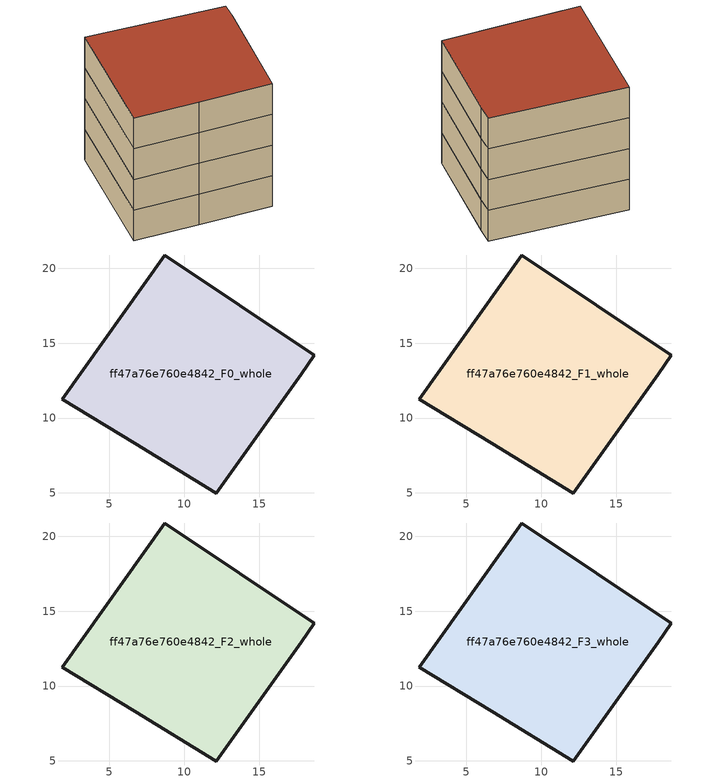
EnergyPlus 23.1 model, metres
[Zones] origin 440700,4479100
ff47a76e760e4842_F0_whole
 floor ground (EU_floor_Construction): 18.66,14.18 17.82,12.93 12.11,4.99 6.68,8.31 1.85,11.26 8.68,20.88 z0
 wall outside (EU_wall_Construction): 1.85,11.26 6.68,8.31 12.11,4.99 17.82,12.93 18.66,14.18 8.68,20.88 1.85,11.26 z0:3
ff47a76e760e4842_F1_whole
 floor to ff47a76e760e4842_F0_whole (EU_floor_Construction): 18.66,14.18 17.82,12.93 12.11,4.99 6.68,8.31 1.85,11.26 8.68,20.88 z3
 wall outside (EU_wall_Construction): 1.85,11.26 6.68,8.31 12.11,4.99 17.82,12.93 18.66,14.18 8.68,20.88 1.85,11.26 z3:6
ff47a76e760e4842_F2_whole
 floor to ff47a76e760e4842_F1_whole (EU_floor_Construction): 18.66,14.18 17.82,12.93 12.11,4.99 6.68,8.31 1.85,11.26 8.68,20.88 z6
 wall outside (EU_wall_Construction): 1.85,11.26 6.68,8.31 12.11,4.99 17.82,12.93 18.66,14.18 8.68,20.88 1.85,11.26 z6:9
ff47a76e760e4842_F3_whole
 floor to ff47a76e760e4842_F2_whole (EU_floor_Construction): 18.66,14.18 17.82,12.93 12.11,4.99 6.68,8.31 1.85,11.26 8.68,20.88 z9
 wall outside (EU_wall_Construction): 1.85,11.26 6.68,8.31 12.11,4.99 17.82,12.93 18.66,14.18 8.68,20.88 1.85,11.26 z9:12
 roof outside (EU_roof_Construction): 12.11,4.99 17.82,12.93 18.66,14.18 8.68,20.88 1.85,11.26 6.68,8.31 z12
[Building]
EU S2 Campaign: North Axis=0; Terrain=City; Solar Distribution=FullExterior
[Site:Location]
Madrid: Latitude=40.5; Longitude=-3.5; Time Zone=1; Elevation=609
[SizingPeriod:WeatherFileDays]
AnnualSizingPeriod: Begin Month=1; Begin Day of Month=1; End Month=12; End Day of Month=31; Day of Week for Start Day=Monday; Use Weather File Daylight Saving Period=No; Use Weather File Rain and Snow Indicators=No
[MATERIAL]
EU_InternalMass_Material: Roughness=MediumRough; Thickness=0.1; Conductivity=1; Density=1800; Specific Heat=900; Thermal Absorptance=0.9; Solar Absorptance=0.7; Visible Absorptance=0.7
[MATERIAL:NOMASS] Roughness=MediumRough; Thermal Absorptance=0.9; Solar Absorptance=0.7; Visible Absorptance=0.7
Name | Thermal Resistance
EU_wall_NoMass | 0.419739
EU_roof_NoMass | 0.352165
EU_floor_NoMass | 0.608284
[CONSTRUCTION]
EU_wall_Construction: EU_wall_NoMass
EU_roof_Construction: EU_roof_NoMass
EU_floor_Construction: EU_floor_NoMass
EU_InternalMass_Construction: EU_InternalMass_Material
[ZONE] Type=1; Multiplier=1; Ceiling Height=autocalculate; Floor Area=autocalculate; Part of Total Floor Area=Yes
Name | Volume
ff47a76e760e4842_F0_whole | 416.309
ff47a76e760e4842_F1_whole; ff47a76e760e4842_F2_whole; ff47a76e760e4842_F3_whole | 416.308
[INTERNALMASS] Construction=EU_InternalMass_Construction; Surface Area=138.77
Name | Zone or ZoneList
ff47a76e760e4842_F0_whole_EU_InternalMass | ff47a76e760e4842_F0_whole
ff47a76e760e4842_F1_whole_EU_InternalMass | ff47a76e760e4842_F1_whole
ff47a76e760e4842_F2_whole_EU_InternalMass | ff47a76e760e4842_F2_whole
ff47a76e760e4842_F3_whole_EU_InternalMass | ff47a76e760e4842_F3_whole
[OTHEREQUIPMENT] Fuel Type=Electricity; Design Level Calculation Method=Watts/Area; Power per Zone Floor Area=1; Fraction Latent=0; Fraction Radiant=0; Fraction Lost=0; Carbon Dioxide Generation Rate=0; EndUse Subcategory=EU_Step8_InternalGains
Name | Zone or ZoneList or Space or SpaceList | Schedule
EU_Step8_InternalGain_ff47a76e760e4842_F0_whole_f000 | ff47a76e760e4842_F0_whole | EU_Step8_GainSchedule_ff47a76e760e4842_F0_whole_f000
EU_Step8_InternalGain_ff47a76e760e4842_F1_whole_f000 | ff47a76e760e4842_F1_whole | EU_Step8_GainSchedule_ff47a76e760e4842_F1_whole_f000
EU_Step8_InternalGain_ff47a76e760e4842_F2_whole_f000 | ff47a76e760e4842_F2_whole | EU_Step8_GainSchedule_ff47a76e760e4842_F2_whole_f000
EU_Step8_InternalGain_ff47a76e760e4842_F3_whole_f000 | ff47a76e760e4842_F3_whole | EU_Step8_GainSchedule_ff47a76e760e4842_F3_whole_f000
[ZONEVENTILATION:DESIGNFLOWRATE] Schedule=EU_AlwaysOn; Design Flow Rate Calculation Method=AirChanges/Hour; Air Changes per Hour=0.703302; Ventilation Type=Natural; Fan Pressure Rise=0; Fan Total Efficiency=1; Constant Term Coefficient=1; Temperature Term Coefficient=0; Velocity Term Coefficient=0; Velocity Squared Term Coefficient=0; Minimum Indoor Temperature=-100; Maximum Indoor Temperature=100; Delta Temperature=-100; Minimum Outdoor Temperature=-100; Maximum Outdoor Temperature=100; Maximum Wind Speed=40
Name | Zone or ZoneList or Space or SpaceList
EU_ConstantAir_ff47a76e760e4842_F0_whole | ff47a76e760e4842_F0_whole
EU_ConstantAir_ff47a76e760e4842_F1_whole | ff47a76e760e4842_F1_whole
EU_ConstantAir_ff47a76e760e4842_F2_whole | ff47a76e760e4842_F2_whole
EU_ConstantAir_ff47a76e760e4842_F3_whole | ff47a76e760e4842_F3_whole
[HVACTEMPLATE:THERMOSTAT] Constant Heating Setpoint=20; Constant Cooling Setpoint=50
EU_HeatOnly_ff47a76e760e4842_F0_whole; EU_HeatOnly_ff47a76e760e4842_F1_whole; EU_HeatOnly_ff47a76e760e4842_F2_whole; EU_HeatOnly_ff47a76e760e4842_F3_whole
[HVACTEMPLATE:ZONE:IDEALLOADSAIRSYSTEM] System Availability Schedule=EU_AlwaysOn; Maximum Heating Supply Air Temperature=50; Minimum Cooling Supply Air Temperature=13; Maximum Heating Supply Air Humidity Ratio=0.0156; Minimum Cooling Supply Air Humidity Ratio=0.0077; Heating Limit=NoLimit; Cooling Limit=NoLimit; Heating Availability Schedule=EU_AlwaysOn; Cooling Availability Schedule=EU_CoolingOff; Dehumidification Control Type=ConstantSensibleHeatRatio; Cooling Sensible Heat Ratio=0.7; Dehumidification Setpoint=60; Humidification Control Type=None; Humidification Setpoint=30; Outdoor Air Method=None; Outdoor Air Flow Rate per Person=0.00944; Outdoor Air Flow Rate per Zone Floor Area=0; Outdoor Air Flow Rate per Zone=0; Demand Controlled Ventilation Type=None; Outdoor Air Economizer Type=NoEconomizer; Heat Recovery Type=None; Sensible Heat Recovery Effectiveness=0.7; Latent Heat Recovery Effectiveness=0.65
Name | Template Thermostat
ff47a76e760e4842_F0_whole | EU_HeatOnly_ff47a76e760e4842_F0_whole
ff47a76e760e4842_F1_whole | EU_HeatOnly_ff47a76e760e4842_F1_whole
ff47a76e760e4842_F2_whole | EU_HeatOnly_ff47a76e760e4842_F2_whole
ff47a76e760e4842_F3_whole | EU_HeatOnly_ff47a76e760e4842_F3_whole
[SIZING:ZONE] Zone Cooling Design Supply Air Temperature Input Method=SupplyAirTemperature; Zone Cooling Design Supply Air Temperature=13; Zone Heating Design Supply Air Temperature Input Method=SupplyAirTemperature; Zone Heating Design Supply Air Temperature=50; Zone Cooling Design Supply Air Humidity Ratio=0.008; Zone Heating Design Supply Air Humidity Ratio=0.008; Cooling Design Air Flow Method=DesignDay; Cooling Design Air Flow Rate=0; Cooling Minimum Air Flow per Zone Floor Area=0.000762; Cooling Minimum Air Flow=0; Cooling Minimum Air Flow Fraction=0.2; Heating Design Air Flow Method=DesignDay; Heating Design Air Flow Rate=0; Heating Maximum Air Flow per Zone Floor Area=0.002032; Heating Maximum Air Flow=0.141576; Heating Maximum Air Flow Fraction=0.3; Account for Dedicated Outdoor Air System=No; Dedicated Outdoor Air System Control Strategy=NeutralSupplyAir; Dedicated Outdoor Air Low Setpoint Temperature for Design=autosize; Dedicated Outdoor Air High Setpoint Temperature for Design=autosize; Zone Load Sizing Method=Sensible Load Only No Latent Load; Zone Latent Cooling Design Supply Air Humidity Ratio Input Method=HumidityRatioDifference; Zone Cooling Design Supply Air Humidity Ratio Difference=0.005; Zone Latent Heating Design Supply Air Humidity Ratio Input Method=HumidityRatioDifference; Zone Humidification Design Supply Air Humidity Ratio Difference=0.005
ff47a76e760e4842_F0_whole; ff47a76e760e4842_F1_whole; ff47a76e760e4842_F2_whole; ff47a76e760e4842_F3_whole
[SCHEDULE:CONSTANT]
Name | Hourly Value
EU_AlwaysOn | 1
EU_CoolingOff | 0
[SCHEDULE:FILE] Column Number=1; Rows to Skip at Top=0; Number of Hours of Data=8760; Column Separator=Comma; Interpolate to Timestep=No; Minutes per Item=60; Adjust Schedule for Daylight Savings=Yes
Name | File
EU_Step8_GainSchedule_ff47a76e760e4842_F0_whole_f000 | C:\Users\o_iseri\Desktop\OpenUBEM\openubem\outputs\eu_evidence\EU-11\ES-MAD-BERRUGUETE\idfs\ff47a76e760e4842\ff47a76e760e4842_F0_whole_f000_gain.csv
EU_Step8_GainSchedule_ff47a76e760e4842_F1_whole_f000 | C:\Users\o_iseri\Desktop\OpenUBEM\openubem\outputs\eu_evidence\EU-11\ES-MAD-BERRUGUETE\idfs\ff47a76e760e4842\ff47a76e760e4842_F1_whole_f000_gain.csv
EU_Step8_GainSchedule_ff47a76e760e4842_F2_whole_f000 | C:\Users\o_iseri\Desktop\OpenUBEM\openubem\outputs\eu_evidence\EU-11\ES-MAD-BERRUGUETE\idfs\ff47a76e760e4842\ff47a76e760e4842_F2_whole_f000_gain.csv
EU_Step8_GainSchedule_ff47a76e760e4842_F3_whole_f000 | C:\Users\o_iseri\Desktop\OpenUBEM\openubem\outputs\eu_evidence\EU-11\ES-MAD-BERRUGUETE\idfs\ff47a76e760e4842\ff47a76e760e4842_F3_whole_f000_gain.csv
